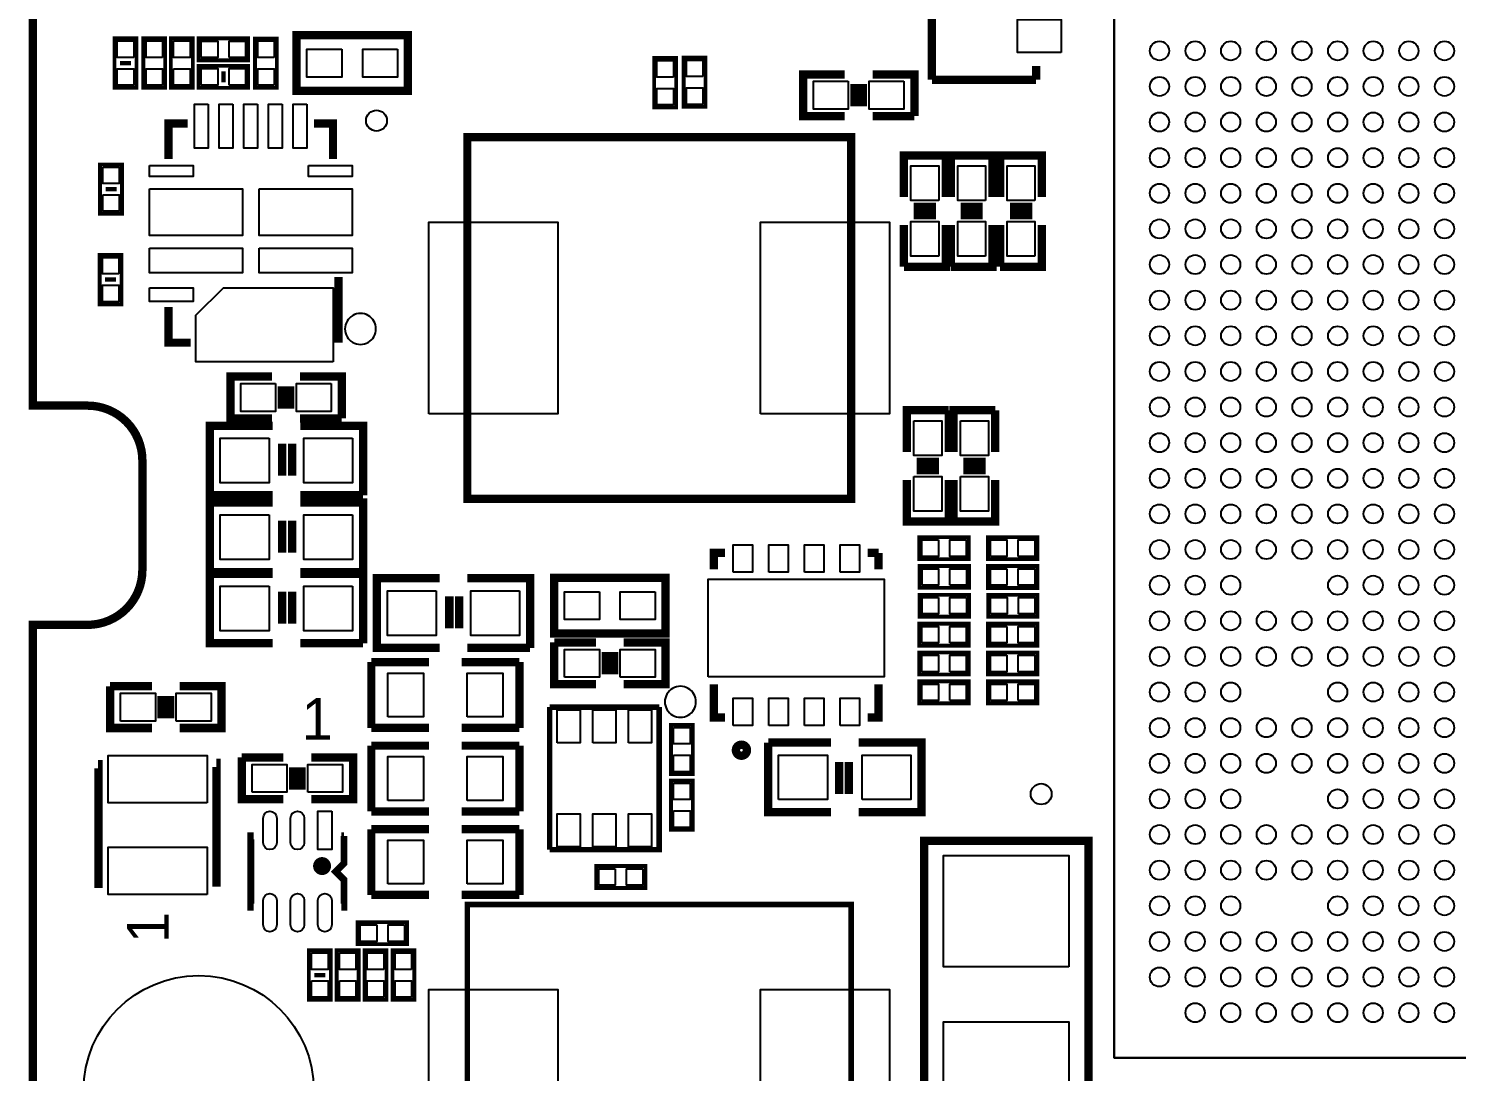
# Model space of a CAD drawing. Extents: x -61 to 349, y -42 to 245.
# Drawn here: x -0.08 to 25.97, y 9.85 to 28.88 of the extents above; entities that cross this region are included whole.
import ezdxf

# ---------------------------------------------------------------- set-up
doc = ezdxf.new("R2010")
doc.units = 0
for name, color, linetype in [('BOARD_GEOMETRY_OUTLINE', 3, 'CONTINUOUS'), ('PACKAGE_GEOMETRY_SILKSCREEN_TOP', 4, 'CONTINUOUS'), ('PIN_TOP', 5, 'CONTINUOUS')]:
    doc.layers.add(name, color=color, linetype=linetype)

msp = doc.modelspace()

# ---------------------------------------------------------------- linework, layer by layer
at = {"layer": 'BOARD_GEOMETRY_OUTLINE'}
msp.add_lwpolyline([(37.500052, 0), (0.635, 0, -0.414228), (0, 0.635), (0, 17.999964), (0.999998, 17.999964, 0.414225), (1.999996, 18.999962), (1.999996, 20.999958, 0.414215), (0.999998, 21.999956), (0, 21.999956), (0, 43.815), (0, 44.45, -0.414204), (0.635, 45.085), (68.961, 45.085, -0.41233)], format="xyb", dxfattribs=at)
at = {"layer": 'PACKAGE_GEOMETRY_SILKSCREEN_TOP'}
for points in [[(19.727926, 37.09924), (19.727926, 10.09904), (46.728126, 10.09904), (46.728126, 37.09924)], [(25.608026, 37.098478), (46.728634, 37.098478), (46.728634, 10.098278), (19.728434, 10.098278), (19.728434, 37.098478), (25.227026, 37.098478), (25.227026, 37.06114), (25.608026, 37.06114)]]:
    msp.add_lwpolyline(points, close=True, dxfattribs=at)
for points, const_width in [([(69.600064, 7.124954), (69.600064, 0.999998), (68.600066, 0), (38.800024, 0), (38.800024, 3.499866, 0.999844), (37.800026, 3.499866), (37.800026, 0), (0.999998, 0), (0, 0.999998), (0, 17.999964), (0.999998, 17.999964, 0.414195), (1.999996, 18.999962), (1.999996, 20.999958, 0.414206), (0.999998, 21.999956), (0, 21.999956), (0, 29.99994), (0.381, 29.99994)], 0.1524), ([(13.02893, 15.713202, 0.999386), (12.827, 15.713202, 1.000614), (13.02893, 15.713202)], 0.1524), ([(5.377942, 13.59916, 0.9998), (5.178044, 13.59916, 1.0002), (5.377942, 13.59916)], 0.127)]:
    msp.add_lwpolyline(points, format="xyb", dxfattribs=dict(at, const_width=const_width))
for points, const_width in [([(16.403066, 27.94508), (16.403066, 29.14523)], 0.1524), ([(1.8923, 27.8003), (1.49225, 27.8003), (1.49225, 28.700222), (1.8923, 28.700222), (1.8923, 27.8003)], 0.070104), ([(2.416302, 27.8003), (2.016252, 27.8003), (2.016252, 28.700222), (2.416302, 28.700222), (2.416302, 27.8003)], 0.070104), ([(2.519426, 28.700222), (2.919476, 28.700222), (2.919476, 27.8003), (2.519426, 27.8003), (2.519426, 28.700222)], 0.070104), ([(3.027934, 28.299918), (3.027934, 28.699968), (3.92811, 28.699968), (3.92811, 28.299918), (3.027934, 28.299918)], 0.070104), ([(4.453382, 27.79903), (4.053332, 27.79903), (4.053332, 28.699206), (4.453382, 28.699206), (4.453382, 27.79903)], 0.070104), ([(6.84403, 27.741118), (4.81203, 27.741118), (4.81203, 28.757118), (6.84403, 28.757118), (6.84403, 27.741118)], 0.1524), ([(1.592326, 28.250388), (1.792478, 28.250388)], 0.08001), ([(3.027934, 27.79903), (3.027934, 28.19908), (3.92811, 28.19908), (3.92811, 27.79903), (3.027934, 27.79903)], 0.070104), ([(3.478022, 28.099258), (3.478022, 27.899106)], 0.08001), ([(11.736324, 27.441652), (11.336528, 27.441652), (11.336528, 28.341828), (11.736324, 28.341828), (11.736324, 27.441652)], 0.070104), ([(12.272772, 27.450288), (11.872722, 27.450288), (11.872722, 28.35021), (12.272772, 28.35021), (12.272772, 27.450288)], 0.070104), ([(18.302986, 28.195016), (18.302986, 27.94508)], 0.1524), ([(14.813026, 27.28214), (14.051026, 27.28214), (14.051026, 28.04414), (14.813026, 28.04414)], 0.1524), ([(14.990826, 27.45994), (14.990826, 27.86634)], 0.1524), ([(15.143226, 27.45994), (15.143226, 27.86634)], 0.1524), ([(15.321026, 28.04414), (16.083026, 28.04414), (16.083026, 27.28214)], 0.1524), ([(18.302986, 27.94508), (16.403066, 27.94508)], 0.1524), ([(16.083026, 27.28214), (15.321026, 27.28214)], 0.1524), ([(2.828036, 27.149044), (2.478024, 27.149044), (2.478024, 26.499058)], 0.150114), ([(5.478018, 26.499058), (5.478018, 27.149044), (5.128006, 27.149044)], 0.150114), ([(7.928102, 26.899108), (14.928088, 26.899108), (14.928088, 20.299172), (7.928102, 20.299172), (7.928102, 26.899108)], 0.150114), ([(15.89278, 25.803606), (15.89278, 26.565606), (16.65478, 26.565606), (16.65478, 25.803606)], 0.1524), ([(16.746982, 25.803606), (16.746982, 26.565606), (17.508982, 26.565606), (17.508982, 25.803606)], 0.1524), ([(17.647158, 25.803606), (17.647158, 26.565606), (18.409158, 26.565606), (18.409158, 25.803606)], 0.1524), ([(1.22809, 26.399236), (1.62814, 26.399236), (1.62814, 25.49906), (1.22809, 25.49906), (1.22809, 26.399236)], 0.070104), ([(1.528064, 25.949148), (1.327912, 25.949148)], 0.08001), ([(16.07058, 25.625806), (16.47698, 25.625806)], 0.1524), ([(16.07058, 25.473406), (16.47698, 25.473406)], 0.1524), ([(16.924782, 25.625806), (17.331182, 25.625806)], 0.1524), ([(16.924782, 25.473406), (17.331182, 25.473406)], 0.1524), ([(17.824958, 25.625806), (18.231358, 25.625806)], 0.1524), ([(17.824958, 25.473406), (18.231358, 25.473406)], 0.1524), ([(15.89278, 24.533606), (15.89278, 25.295606)], 0.1524), ([(16.65478, 25.295606), (16.65478, 24.533606), (15.89278, 24.533606)], 0.1524), ([(16.746982, 24.533606), (16.746982, 25.295606)], 0.1524), ([(17.508982, 25.295606), (17.508982, 24.533606), (16.746982, 24.533606)], 0.1524), ([(17.647158, 24.533606), (17.647158, 25.295606)], 0.1524), ([(18.409158, 25.295606), (18.409158, 24.533606), (17.647158, 24.533606)], 0.1524), ([(1.620012, 23.84933), (1.219962, 23.84933), (1.219962, 24.749252), (1.620012, 24.749252), (1.620012, 23.84933)], 0.070104), ([(1.320038, 24.299418), (1.52019, 24.299418)], 0.08001), ([(5.578094, 24.349202), (5.578094, 23.149052)], 0.150114), ([(2.478024, 23.799038), (2.478024, 23.149052), (2.878074, 23.149052)], 0.150114), ([(4.366768, 21.7678), (3.604768, 21.7678), (3.604768, 22.5298), (4.366768, 22.5298)], 0.1524), ([(4.544568, 21.9456), (4.544568, 22.352)], 0.1524), ([(4.696968, 21.9456), (4.696968, 22.352)], 0.1524), ([(4.874768, 22.5298), (5.636768, 22.5298), (5.636768, 21.7678)], 0.1524), ([(15.947136, 21.15312), (15.947136, 21.91512), (16.709136, 21.91512)], 0.1524), ([(16.709136, 21.91512), (16.709136, 21.15312)], 0.1524), ([(16.79702, 21.15312), (16.79702, 21.91512), (17.55902, 21.91512)], 0.1524), ([(17.55902, 21.91512), (17.55902, 21.15312)], 0.1524), ([(4.374134, 20.363942), (3.231134, 20.363942), (3.231134, 21.633942), (4.374134, 21.633942)], 0.1524), ([(5.636768, 21.7678), (4.874768, 21.7678)], 0.1524), ([(4.882134, 21.633942), (6.025134, 21.633942), (6.025134, 20.363942)], 0.1524), ([(4.551934, 20.719542), (4.551934, 21.303742)], 0.1524), ([(4.729734, 20.719542), (4.729734, 21.303742)], 0.1524), ([(16.531336, 20.97532), (16.124936, 20.97532)], 0.1524), ([(16.531336, 20.82292), (16.124936, 20.82292)], 0.1524), ([(17.38122, 20.97532), (16.97482, 20.97532)], 0.1524), ([(17.38122, 20.82292), (16.97482, 20.82292)], 0.1524), ([(16.709136, 20.64512), (16.709136, 19.88312), (15.947136, 19.88312), (15.947136, 20.64512)], 0.1524), ([(17.55902, 20.64512), (17.55902, 19.88312), (16.79702, 19.88312), (16.79702, 20.64512)], 0.1524), ([(6.025134, 20.363942), (4.882134, 20.363942)], 0.1524), ([(4.374134, 18.963894), (3.231134, 18.963894), (3.231134, 20.233894), (4.374134, 20.233894)], 0.1524), ([(4.882134, 20.233894), (6.025134, 20.233894), (6.025134, 18.963894)], 0.1524), ([(4.551934, 19.319494), (4.551934, 19.903694)], 0.1524), ([(4.729734, 19.319494), (4.729734, 19.903694)], 0.1524), ([(17.07388, 19.599656), (17.07388, 19.199606), (16.173958, 19.199606), (16.173958, 19.599656), (17.07388, 19.599656)], 0.070104), ([(17.424146, 19.199606), (17.424146, 19.599656), (18.324068, 19.599656), (18.324068, 19.199606), (17.424146, 19.199606)], 0.070104), ([(12.62761, 19.31416), (12.42695, 19.31416), (12.42695, 19.012154)], 0.1524), ([(15.42923, 19.31416), (15.22857, 19.31416)], 0.1524), ([(15.42923, 19.012154), (15.42923, 19.31416)], 0.1524), ([(6.025134, 18.963894), (4.882134, 18.963894)], 0.1524), ([(16.178022, 18.674588), (16.178022, 19.074638), (17.077944, 19.074638), (17.077944, 18.674588), (16.178022, 18.674588)], 0.070104), ([(18.324068, 19.073368), (18.324068, 18.673318), (17.424146, 18.673318), (17.424146, 19.073368), (18.324068, 19.073368)], 0.070104), ([(4.374134, 17.663922), (3.231134, 17.663922), (3.231134, 18.933922), (4.374134, 18.933922)], 0.1524), ([(4.882134, 18.933922), (6.025134, 18.933922), (6.025134, 17.663922)], 0.1524), ([(7.421626, 17.57934), (6.278626, 17.57934), (6.278626, 18.84934), (7.421626, 18.84934)], 0.1524), ([(7.929626, 18.84934), (9.072626, 18.84934), (9.072626, 17.57934)], 0.1524), ([(11.544046, 17.841214), (9.512046, 17.841214), (9.512046, 18.857214), (11.544046, 18.857214), (11.544046, 17.841214)], 0.1524), ([(4.551934, 18.019522), (4.551934, 18.603722)], 0.1524), ([(4.729734, 18.019522), (4.729734, 18.603722)], 0.1524), ([(7.599426, 17.93494), (7.599426, 18.51914)], 0.1524), ([(7.777226, 17.93494), (7.777226, 18.51914)], 0.1524), ([(17.077944, 18.54835), (17.077944, 18.1483), (16.178022, 18.1483), (16.178022, 18.54835), (17.077944, 18.54835)], 0.070104), ([(17.427956, 18.1483), (17.427956, 18.54835), (18.328132, 18.54835), (18.328132, 18.1483), (17.427956, 18.1483)], 0.070104), ([(16.173958, 17.620742), (16.173958, 18.020792), (17.07388, 18.020792), (17.07388, 17.620742), (16.173958, 17.620742)], 0.070104), ([(18.324068, 18.020792), (18.324068, 17.620742), (17.424146, 17.620742), (17.424146, 18.020792), (18.324068, 18.020792)], 0.070104), ([(6.025134, 17.663922), (4.882134, 17.663922)], 0.1524), ([(9.512046, 17.680178), (10.274046, 17.680178)], 0.1524), ([(10.274046, 16.918178), (9.512046, 16.918178), (9.512046, 17.680178)], 0.1524), ([(10.782046, 17.680178), (11.544046, 17.680178), (11.544046, 16.918178), (10.782046, 16.918178)], 0.1524), ([(9.072626, 17.57934), (7.929626, 17.57934)], 0.1524), ([(10.451846, 17.502378), (10.451846, 17.095978)], 0.1524), ([(10.604246, 17.502378), (10.604246, 17.095978)], 0.1524), ([(16.173958, 17.094454), (16.173958, 17.494504), (17.07388, 17.494504), (17.07388, 17.094454), (16.173958, 17.094454)], 0.070104), ([(18.324068, 17.494504), (18.324068, 17.094454), (17.424146, 17.094454), (17.424146, 17.494504), (18.324068, 17.494504)], 0.070104), ([(7.227316, 17.320006), (6.17728, 17.320006)], 0.150114), ([(6.17728, 17.320006), (6.17728, 16.120364)], 0.150114), ([(7.827264, 17.320006), (8.8773, 17.320006)], 0.150114), ([(8.8773, 17.320006), (8.8773, 16.120364)], 0.150114), ([(1.411986, 16.880078), (2.173986, 16.880078)], 0.1524), ([(2.173986, 16.118078), (1.411986, 16.118078), (1.411986, 16.880078)], 0.1524), ([(2.681986, 16.880078), (3.443986, 16.880078), (3.443986, 16.118078), (2.681986, 16.118078)], 0.1524), ([(12.42695, 16.91386), (12.42695, 16.312134), (12.62761, 16.312134)], 0.1524), ([(15.22857, 16.312134), (15.42923, 16.312134), (15.42923, 16.91386)], 0.1524), ([(16.173958, 16.568166), (16.173958, 16.968216), (17.07388, 16.968216), (17.07388, 16.568166), (16.173958, 16.568166)], 0.070104), ([(17.424146, 16.568166), (17.424146, 16.968216), (18.324068, 16.968216), (18.324068, 16.568166), (17.424146, 16.568166)], 0.070104), ([(2.351786, 16.702278), (2.351786, 16.295878)], 0.1524), ([(2.504186, 16.702278), (2.504186, 16.295878)], 0.1524), ([(9.427972, 13.899134), (9.427972, 16.499078)], 0.100076), ([(11.328146, 16.499078), (9.427972, 16.499078)], 0.100076), ([(11.427968, 16.499078), (11.427968, 13.899134), (9.528048, 13.899134)], 0.100076), ([(9.528048, 16.499078), (11.427968, 16.499078)], 0.100076), ([(6.17728, 16.120364), (7.227316, 16.120364)], 0.150114), ([(8.8773, 16.120364), (7.827264, 16.120364)], 0.150114), ([(11.641328, 16.175228), (12.041124, 16.175228), (12.041124, 15.275052), (11.641328, 15.275052), (11.641328, 16.175228)], 0.070104), ([(13.416026, 15.85214), (14.559026, 15.85214)], 0.1524), ([(14.559026, 14.58214), (13.416026, 14.58214), (13.416026, 15.85214)], 0.1524), ([(15.067026, 15.85214), (16.210026, 15.85214), (16.210026, 14.58214), (15.067026, 14.58214)], 0.1524), ([(3.812032, 15.580106), (4.574032, 15.580106)], 0.1524), ([(4.574032, 14.818106), (3.812032, 14.818106), (3.812032, 15.580106)], 0.1524), ([(5.082032, 15.580106), (5.844032, 15.580106), (5.844032, 14.818106), (5.082032, 14.818106)], 0.1524), ([(7.227316, 15.796006), (6.17728, 15.796006)], 0.150114), ([(6.17728, 15.796006), (6.17728, 14.596364)], 0.150114), ([(7.827264, 15.796006), (8.8773, 15.796006)], 0.150114), ([(8.8773, 15.796006), (8.8773, 14.596364)], 0.150114), ([(1.197102, 13.200126), (1.197102, 15.458186), (1.193038, 15.458186)], 0.151892), ([(3.355086, 13.224256), (3.355086, 15.482316), (3.351022, 15.482316)], 0.151892), ([(4.751832, 15.402306), (4.751832, 14.995906)], 0.1524), ([(4.904232, 15.402306), (4.904232, 14.995906)], 0.1524), ([(14.711426, 15.49654), (14.711426, 14.91234)], 0.1524), ([(14.889226, 15.49654), (14.889226, 14.91234)], 0.1524), ([(11.641328, 15.159228), (12.041124, 15.159228), (12.041124, 14.259052), (11.641328, 14.259052), (11.641328, 15.159228)], 0.070104), ([(6.17728, 14.596364), (7.227316, 14.596364)], 0.150114), ([(8.8773, 14.596364), (7.827264, 14.596364)], 0.150114), ([(7.227316, 14.272006), (6.17728, 14.272006)], 0.150114), ([(6.17728, 14.272006), (6.17728, 13.072364)], 0.150114), ([(7.827264, 14.272006), (8.8773, 14.272006)], 0.150114), ([(8.8773, 14.272006), (8.8773, 13.072364)], 0.150114), ([(4.027932, 14.14907), (3.978148, 14.14907), (3.978148, 12.849098), (4.027932, 12.849098)], 0.127), ([(5.628132, 12.849098), (5.677916, 12.849098), (5.677916, 13.34897), (5.528056, 13.499084), (5.677916, 13.649198), (5.677916, 14.14907)], 0.127), ([(5.677916, 14.14907), (5.628132, 14.14907)], 0.127), ([(16.259048, 9.459214), (16.259048, 14.059154), (19.259042, 14.059154), (19.259042, 8.659114), (18.758916, 8.159242), (16.75892, 8.159242), (16.259048, 8.659114), (16.259048, 9.459214)], 0.1524), ([(11.328146, 13.899134), (9.427972, 13.899134)], 0.100076), ([(5.328158, 13.59916), (5.228082, 13.59916)], 0.127), ([(11.178032, 13.59916), (11.178032, 13.19911), (10.27811, 13.19911), (10.27811, 13.59916), (11.178032, 13.59916)], 0.070104), ([(6.17728, 13.072364), (7.227316, 13.072364)], 0.150114), ([(8.8773, 13.072364), (7.827264, 13.072364)], 0.150114), ([(7.928102, 12.899136), (14.928088, 12.899136), (14.928088, 6.2992), (7.928102, 6.2992), (7.928102, 12.899136)], 0.100076), ([(6.828028, 12.574524), (6.828028, 12.174474), (5.928106, 12.174474), (5.928106, 12.574524), (6.828028, 12.574524)], 0.070104), ([(5.037328, 12.060428), (5.437124, 12.060428), (5.437124, 11.160252), (5.037328, 11.160252), (5.037328, 12.060428)], 0.070104), ([(5.545328, 12.060428), (5.945124, 12.060428), (5.945124, 11.160252), (5.545328, 11.160252), (5.545328, 12.060428)], 0.070104), ([(6.453124, 11.160252), (6.053328, 11.160252), (6.053328, 12.060428), (6.453124, 12.060428), (6.453124, 11.160252)], 0.070104), ([(6.961124, 11.160252), (6.561328, 11.160252), (6.561328, 12.060428), (6.961124, 12.060428), (6.961124, 11.160252)], 0.070104), ([(5.337302, 11.61034), (5.13715, 11.61034)], 0.08001)]:
    msp.add_lwpolyline(points, dxfattribs=dict(at, const_width=const_width))
for points in [[(6.260846, 23.399242, 1), (5.695206, 23.399038, 1)], [(12.09675, 16.595852, 1), (11.530902, 16.596028, 1)]]:
    msp.add_lwpolyline(points, format="xyb", close=True, dxfattribs=at)
at = {"layer": 'PIN_TOP'}
for points in [[(18.76298, 28.445206), (17.96288, 28.445206), (17.96288, 29.045154), (18.76298, 29.045154)], [(1.842389, 28.354401), (1.542415, 28.354401), (1.542415, 28.654375), (1.842389, 28.654375)], [(2.366391, 28.354401), (2.066417, 28.354401), (2.066417, 28.654375), (2.366391, 28.654375)], [(2.569591, 28.654375), (2.869565, 28.654375), (2.869565, 28.354401), (2.569591, 28.354401)], [(4.403471, 28.353131), (4.103497, 28.353131), (4.103497, 28.653105), (4.403471, 28.653105)], [(3.073908, 28.349702), (3.073908, 28.649676), (3.373882, 28.649676), (3.373882, 28.349702)], [(3.581908, 28.349702), (3.581908, 28.649676), (3.881882, 28.649676), (3.881882, 28.349702)], [(5.63753, 28.503118), (5.63753, 27.995118), (5.00253, 27.995118), (5.00253, 28.503118)], [(6.65353, 28.503118), (6.65353, 27.995118), (6.01853, 27.995118), (6.01853, 28.503118)], [(1.842389, 27.846401), (1.542415, 27.846401), (1.542415, 28.146375), (1.842389, 28.146375)], [(2.366391, 27.846401), (2.066417, 27.846401), (2.066417, 28.146375), (2.366391, 28.146375)], [(2.569591, 28.146375), (2.869565, 28.146375), (2.869565, 27.846401), (2.569591, 27.846401)], [(3.073908, 27.849068), (3.073908, 28.149042), (3.373882, 28.149042), (3.373882, 27.849068)], [(3.581908, 27.849068), (3.581908, 28.149042), (3.881882, 28.149042), (3.881882, 27.849068)], [(4.403471, 27.845131), (4.103497, 27.845131), (4.103497, 28.145105), (4.403471, 28.145105)], [(11.686413, 27.995753), (11.386439, 27.995753), (11.386439, 28.295727), (11.686413, 28.295727)], [(12.222607, 28.004135), (11.922633, 28.004135), (11.922633, 28.304109), (12.222607, 28.304109)], [(14.876526, 27.91714), (14.876526, 27.40914), (14.241526, 27.40914), (14.241526, 27.91714)], [(15.892526, 27.91714), (15.892526, 27.40914), (15.257526, 27.40914), (15.257526, 27.91714)], [(11.686413, 27.487753), (11.386439, 27.487753), (11.386439, 27.787727), (11.686413, 27.787727)], [(12.222607, 27.496135), (11.922633, 27.496135), (11.922633, 27.796109), (12.222607, 27.796109)], [(3.20294, 27.499056), (3.20294, 26.698956), (2.953004, 26.698956), (2.953004, 27.499056)], [(3.652774, 27.499056), (3.652774, 26.698956), (3.402838, 26.698956), (3.402838, 27.499056)], [(4.102862, 27.499056), (4.102862, 26.698956), (3.852926, 26.698956), (3.852926, 27.499056)], [(4.55295, 27.499056), (4.55295, 26.698956), (4.303014, 26.698956), (4.303014, 27.499056)], [(5.002784, 27.499056), (5.002784, 26.698956), (4.752848, 26.698956), (4.752848, 27.499056)], [(1.278001, 26.353135), (1.577975, 26.353135), (1.577975, 26.053161), (1.278001, 26.053161)], [(2.127758, 26.379043), (2.927858, 26.379043), (2.927858, 26.179145), (2.127758, 26.179145)], [(5.02793, 26.379043), (5.82803, 26.379043), (5.82803, 26.179145), (5.02793, 26.179145)], [(16.52778, 25.740106), (16.01978, 25.740106), (16.01978, 26.375106), (16.52778, 26.375106)], [(17.381982, 25.740106), (16.873982, 25.740106), (16.873982, 26.375106), (17.381982, 26.375106)], [(18.282158, 25.740106), (17.774158, 25.740106), (17.774158, 26.375106), (18.282158, 26.375106)], [(1.278001, 25.845135), (1.577975, 25.845135), (1.577975, 25.545161), (1.278001, 25.545161)], [(2.127885, 25.953974), (3.827907, 25.953974), (3.827907, 25.10409), (2.127885, 25.10409)], [(4.127881, 25.953974), (5.827903, 25.953974), (5.827903, 25.10409), (4.127881, 25.10409)], [(7.228078, 21.84908), (7.228078, 25.3492), (9.578086, 25.3492), (9.578086, 21.84908)], [(13.27785, 21.84908), (13.27785, 25.3492), (15.627858, 25.3492), (15.627858, 21.84908)], [(16.52778, 24.724106), (16.01978, 24.724106), (16.01978, 25.359106), (16.52778, 25.359106)], [(17.381982, 24.724106), (16.873982, 24.724106), (16.873982, 25.359106), (17.381982, 25.359106)], [(18.282158, 24.724106), (17.774158, 24.724106), (17.774158, 25.359106), (18.282158, 25.359106)], [(2.127885, 24.87422), (3.827907, 24.87422), (3.827907, 24.424132), (2.127885, 24.424132)], [(4.127881, 24.87422), (5.827903, 24.87422), (5.827903, 24.424132), (4.127881, 24.424132)], [(1.570101, 24.403431), (1.270127, 24.403431), (1.270127, 24.703405), (1.570101, 24.703405)], [(1.570101, 23.895431), (1.270127, 23.895431), (1.270127, 24.195405), (1.570101, 24.195405)], [(2.127758, 24.14905), (2.927858, 24.14905), (2.927858, 23.899114), (2.127758, 23.899114)], [(5.477764, 22.79904), (2.977896, 22.79904), (2.977896, 23.649178), (3.477768, 24.149304), (5.477764, 24.149304)], [(4.430268, 22.4028), (4.430268, 21.8948), (3.795268, 21.8948), (3.795268, 22.4028)], [(5.446268, 22.4028), (5.446268, 21.8948), (4.811268, 21.8948), (4.811268, 22.4028)], [(16.074136, 21.72462), (16.582136, 21.72462), (16.582136, 21.08962), (16.074136, 21.08962)], [(16.92402, 21.72462), (17.43202, 21.72462), (17.43202, 21.08962), (16.92402, 21.08962)], [(4.310634, 21.405342), (4.310634, 20.592542), (3.421634, 20.592542), (3.421634, 21.405342)], [(5.834634, 21.405342), (5.834634, 20.592542), (4.945634, 20.592542), (4.945634, 21.405342)], [(16.074136, 20.70862), (16.582136, 20.70862), (16.582136, 20.07362), (16.074136, 20.07362)], [(16.92402, 20.70862), (17.43202, 20.70862), (17.43202, 20.07362), (16.92402, 20.07362)], [(4.310634, 20.005294), (4.310634, 19.192494), (3.421634, 19.192494), (3.421634, 20.005294)], [(5.834634, 20.005294), (5.834634, 19.192494), (4.945634, 19.192494), (4.945634, 20.005294)], [(16.519779, 19.549745), (16.519779, 19.249771), (16.219805, 19.249771), (16.219805, 19.549745)], [(17.027779, 19.549745), (17.027779, 19.249771), (16.727805, 19.249771), (16.727805, 19.549745)], [(17.47012, 19.249644), (17.47012, 19.549618), (17.770094, 19.549618), (17.770094, 19.249644)], [(17.97812, 19.249644), (17.97812, 19.549618), (18.278094, 19.549618), (18.278094, 19.249644)], [(12.777724, 18.96237), (12.777724, 19.462496), (13.127736, 19.462496), (13.127736, 18.96237)], [(13.427964, 18.96237), (13.427964, 19.462496), (13.777976, 19.462496), (13.777976, 18.96237)], [(14.078204, 18.96237), (14.078204, 19.462496), (14.428216, 19.462496), (14.428216, 18.96237)], [(14.728444, 18.96237), (14.728444, 19.462496), (15.078456, 19.462496), (15.078456, 18.96237)], [(16.223996, 18.724372), (16.223996, 19.024346), (16.52397, 19.024346), (16.52397, 18.724372)], [(16.731996, 18.724372), (16.731996, 19.024346), (17.03197, 19.024346), (17.03197, 18.724372)], [(17.770221, 19.023203), (17.770221, 18.723229), (17.470247, 18.723229), (17.470247, 19.023203)], [(18.278221, 19.023203), (18.278221, 18.723229), (17.978247, 18.723229), (17.978247, 19.023203)], [(12.323064, 17.052544), (12.323064, 18.832576), (15.533116, 18.832576), (15.533116, 17.052544)], [(4.310634, 18.705322), (4.310634, 17.892522), (3.421634, 17.892522), (3.421634, 18.705322)], [(5.834634, 18.705322), (5.834634, 17.892522), (4.945634, 17.892522), (4.945634, 18.705322)], [(7.358126, 18.62074), (7.358126, 17.80794), (6.469126, 17.80794), (6.469126, 18.62074)], [(8.882126, 18.62074), (8.882126, 17.80794), (7.993126, 17.80794), (7.993126, 18.62074)], [(10.337546, 18.603214), (10.337546, 18.095214), (9.702546, 18.095214), (9.702546, 18.603214)], [(11.353546, 18.603214), (11.353546, 18.095214), (10.718546, 18.095214), (10.718546, 18.603214)], [(16.524097, 18.498439), (16.524097, 18.198465), (16.224123, 18.198465), (16.224123, 18.498439)], [(17.032097, 18.498439), (17.032097, 18.198465), (16.732123, 18.198465), (16.732123, 18.498439)], [(17.47393, 18.198338), (17.47393, 18.498312), (17.773904, 18.498312), (17.773904, 18.198338)], [(17.98193, 18.198338), (17.98193, 18.498312), (18.281904, 18.498312), (18.281904, 18.198338)], [(16.219678, 17.670526), (16.219678, 17.9705), (16.519652, 17.9705), (16.519652, 17.670526)], [(16.727678, 17.670526), (16.727678, 17.9705), (17.027652, 17.9705), (17.027652, 17.670526)], [(17.770221, 17.970627), (17.770221, 17.670653), (17.470247, 17.670653), (17.470247, 17.970627)], [(18.278221, 17.970627), (18.278221, 17.670653), (17.978247, 17.670653), (17.978247, 17.970627)], [(9.702546, 17.045178), (9.702546, 17.553178), (10.337546, 17.553178), (10.337546, 17.045178)], [(10.718546, 17.045178), (10.718546, 17.553178), (11.353546, 17.553178), (11.353546, 17.045178)], [(16.219678, 17.144238), (16.219678, 17.444212), (16.519652, 17.444212), (16.519652, 17.144238)], [(16.727678, 17.144238), (16.727678, 17.444212), (17.027652, 17.444212), (17.027652, 17.144238)], [(17.770221, 17.444339), (17.770221, 17.144365), (17.470247, 17.144365), (17.470247, 17.444339)], [(18.278221, 17.444339), (18.278221, 17.144365), (17.978247, 17.144365), (17.978247, 17.444339)], [(6.477254, 16.320008), (6.477254, 17.120108), (7.12724, 17.120108), (7.12724, 16.320008)], [(7.927086, 16.320008), (7.927086, 17.120108), (8.577072, 17.120108), (8.577072, 16.320008)], [(1.602486, 16.245078), (1.602486, 16.753078), (2.237486, 16.753078), (2.237486, 16.245078)], [(2.618486, 16.245078), (2.618486, 16.753078), (3.253486, 16.753078), (3.253486, 16.245078)], [(16.219678, 16.61795), (16.219678, 16.917924), (16.519652, 16.917924), (16.519652, 16.61795)], [(16.727678, 16.61795), (16.727678, 16.917924), (17.027652, 16.917924), (17.027652, 16.61795)], [(17.47012, 16.61795), (17.47012, 16.917924), (17.770094, 16.917924), (17.770094, 16.61795)], [(17.97812, 16.61795), (17.97812, 16.917924), (18.278094, 16.917924), (18.278094, 16.61795)], [(9.567926, 15.849092), (9.567926, 16.44904), (9.988042, 16.44904), (9.988042, 15.849092)], [(10.217912, 15.849092), (10.217912, 16.44904), (10.638028, 16.44904), (10.638028, 15.849092)], [(10.867898, 15.849092), (10.867898, 16.44904), (11.288014, 16.44904), (11.288014, 15.849092)], [(12.777724, 16.16329), (12.777724, 16.663416), (13.127736, 16.663416), (13.127736, 16.16329)], [(13.427964, 16.16329), (13.427964, 16.663416), (13.777976, 16.663416), (13.777976, 16.16329)], [(14.078204, 16.16329), (14.078204, 16.663416), (14.428216, 16.663416), (14.428216, 16.16329)], [(14.728444, 16.16329), (14.728444, 16.663416), (15.078456, 16.663416), (15.078456, 16.16329)], [(11.691239, 16.129127), (11.991213, 16.129127), (11.991213, 15.829153), (11.691239, 15.829153)], [(3.179826, 14.75232), (1.376426, 14.75232), (1.376426, 15.61592), (3.179826, 15.61592)], [(4.002532, 14.945106), (4.002532, 15.453106), (4.637532, 15.453106), (4.637532, 14.945106)], [(5.018532, 14.945106), (5.018532, 15.453106), (5.653532, 15.453106), (5.653532, 14.945106)], [(6.477254, 14.796008), (6.477254, 15.596108), (7.12724, 15.596108), (7.12724, 14.796008)], [(7.927086, 14.796008), (7.927086, 15.596108), (8.577072, 15.596108), (8.577072, 14.796008)], [(11.691239, 15.621127), (11.991213, 15.621127), (11.991213, 15.321153), (11.691239, 15.321153)], [(13.606526, 14.81074), (13.606526, 15.62354), (14.495526, 15.62354), (14.495526, 14.81074)], [(15.130526, 14.81074), (15.130526, 15.62354), (16.019526, 15.62354), (16.019526, 14.81074)], [(11.691239, 15.113127), (11.991213, 15.113127), (11.991213, 14.813153), (11.691239, 14.813153)], [(5.453126, 14.599158), (5.453126, 13.899134), (5.20319, 13.899134), (5.20319, 14.599158)], [(11.691239, 14.605127), (11.991213, 14.605127), (11.991213, 14.305153), (11.691239, 14.305153)], [(9.567926, 13.949172), (9.567926, 14.54912), (9.988042, 14.54912), (9.988042, 13.949172)], [(10.217912, 13.949172), (10.217912, 14.54912), (10.638028, 14.54912), (10.638028, 13.949172)], [(10.867898, 13.949172), (10.867898, 14.54912), (11.288014, 14.54912), (11.288014, 13.949172)], [(6.477254, 13.272008), (6.477254, 14.072108), (7.12724, 14.072108), (7.12724, 13.272008)], [(7.927086, 13.272008), (7.927086, 14.072108), (8.577072, 14.072108), (8.577072, 13.272008)], [(3.179826, 13.082524), (1.376426, 13.082524), (1.376426, 13.946124), (3.179826, 13.946124)], [(10.623931, 13.548995), (10.623931, 13.249021), (10.323957, 13.249021), (10.323957, 13.548995)], [(11.131931, 13.548995), (11.131931, 13.249021), (10.831957, 13.249021), (10.831957, 13.548995)], [(18.901918, 11.75893), (16.615918, 11.75893), (16.615918, 13.79093), (18.901918, 13.79093)], [(6.273927, 12.524613), (6.273927, 12.224639), (5.973953, 12.224639), (5.973953, 12.524613)], [(6.781927, 12.524613), (6.781927, 12.224639), (6.481953, 12.224639), (6.481953, 12.524613)], [(5.087239, 12.014327), (5.387213, 12.014327), (5.387213, 11.714353), (5.087239, 11.714353)], [(5.595239, 12.014327), (5.895213, 12.014327), (5.895213, 11.714353), (5.595239, 11.714353)], [(6.403213, 11.714353), (6.103239, 11.714353), (6.103239, 12.014327), (6.403213, 12.014327)], [(6.911213, 11.714353), (6.611239, 11.714353), (6.611239, 12.014327), (6.911213, 12.014327)], [(5.087239, 11.506327), (5.387213, 11.506327), (5.387213, 11.206353), (5.087239, 11.206353)], [(5.595239, 11.506327), (5.895213, 11.506327), (5.895213, 11.206353), (5.595239, 11.206353)], [(6.403213, 11.206353), (6.103239, 11.206353), (6.103239, 11.506327), (6.403213, 11.506327)], [(6.911213, 11.206353), (6.611239, 11.206353), (6.611239, 11.506327), (6.911213, 11.506327)], [(9.578086, 7.849108), (7.228078, 7.849108), (7.228078, 11.349228), (9.578086, 11.349228)], [(15.627858, 7.849108), (13.27785, 7.849108), (13.27785, 11.349228), (15.627858, 11.349228)], [(18.901918, 8.727186), (16.615918, 8.727186), (16.615918, 10.759186), (18.901918, 10.759186)]]:
    msp.add_lwpolyline(points, close=True, dxfattribs=at)
for points in [[(4.202938, 14.024102), (4.202938, 14.47419, -1), (4.452874, 14.47419), (4.452874, 14.024102, -1)], [(4.703064, 14.024102), (4.703064, 14.47419, -1), (4.953, 14.47419), (4.953, 14.024102, -1)], [(4.202938, 12.523978), (4.202938, 12.974066, -1), (4.452874, 12.974066), (4.452874, 12.523978, -1)], [(4.703064, 12.523978), (4.703064, 12.974066, -1), (4.953, 12.974066), (4.953, 12.523978, -1)], [(5.20319, 12.523978), (5.20319, 12.974066, -1), (5.453126, 12.974066), (5.453126, 12.523978, -1)]]:
    msp.add_lwpolyline(points, format="xyb", close=True, dxfattribs=at)
for centre, radius in [((20.552918, 28.474162), 0.175006), ((21.202904, 28.474162), 0.175006), ((21.853144, 28.474162), 0.175006), ((22.50313, 28.474162), 0.175006), ((23.153116, 28.474162), 0.175006), ((23.803102, 28.474162), 0.175006), ((24.453088, 28.474162), 0.175006), ((25.103074, 28.474162), 0.175006), ((25.75306, 28.474162), 0.175006), ((20.552918, 27.824176), 0.175006), ((21.202904, 27.824176), 0.175006), ((21.853144, 27.824176), 0.175006), ((22.50313, 27.824176), 0.175006), ((23.153116, 27.824176), 0.175006), ((23.803102, 27.824176), 0.175006), ((24.453088, 27.824176), 0.175006), ((25.103074, 27.824176), 0.175006), ((25.75306, 27.824176), 0.175006), ((6.27126, 27.200098), 0.1905), ((20.552918, 27.17419), 0.175006), ((21.202904, 27.17419), 0.175006), ((21.853144, 27.17419), 0.175006), ((22.50313, 27.17419), 0.175006), ((23.153116, 27.17419), 0.175006), ((23.803102, 27.17419), 0.175006), ((24.453088, 27.17419), 0.175006), ((25.103074, 27.17419), 0.175006), ((25.75306, 27.17419), 0.175006), ((20.552918, 26.524204), 0.175006), ((21.202904, 26.524204), 0.175006), ((21.853144, 26.524204), 0.175006), ((22.50313, 26.524204), 0.175006), ((23.153116, 26.524204), 0.175006), ((23.803102, 26.524204), 0.175006), ((24.453088, 26.524204), 0.175006), ((25.103074, 26.524204), 0.175006), ((25.75306, 26.524204), 0.175006), ((20.552918, 25.874218), 0.175006), ((21.202904, 25.874218), 0.175006), ((21.853144, 25.874218), 0.175006), ((22.50313, 25.874218), 0.175006), ((23.153116, 25.874218), 0.175006), ((23.803102, 25.874218), 0.175006), ((24.453088, 25.874218), 0.175006), ((25.103074, 25.874218), 0.175006), ((25.75306, 25.874218), 0.175006), ((20.552918, 25.224232), 0.175006), ((21.202904, 25.224232), 0.175006), ((21.853144, 25.224232), 0.175006), ((22.50313, 25.224232), 0.175006), ((23.153116, 25.224232), 0.175006), ((23.803102, 25.224232), 0.175006), ((24.453088, 25.224232), 0.175006), ((25.103074, 25.224232), 0.175006), ((25.75306, 25.224232), 0.175006), ((20.552918, 24.574246), 0.175006), ((21.202904, 24.574246), 0.175006), ((21.853144, 24.574246), 0.175006), ((22.50313, 24.574246), 0.175006), ((23.153116, 24.574246), 0.175006), ((23.803102, 24.574246), 0.175006), ((24.453088, 24.574246), 0.175006), ((25.103074, 24.574246), 0.175006), ((25.75306, 24.574246), 0.175006), ((20.552918, 23.92426), 0.175006), ((21.202904, 23.92426), 0.175006), ((21.853144, 23.92426), 0.175006), ((22.50313, 23.92426), 0.175006), ((23.153116, 23.92426), 0.175006), ((23.803102, 23.92426), 0.175006), ((24.453088, 23.92426), 0.175006), ((25.103074, 23.92426), 0.175006), ((25.75306, 23.92426), 0.175006), ((20.552918, 23.27402), 0.175006), ((21.202904, 23.27402), 0.175006), ((21.853144, 23.27402), 0.175006), ((22.50313, 23.27402), 0.175006), ((23.153116, 23.27402), 0.175006), ((23.803102, 23.27402), 0.175006), ((24.453088, 23.27402), 0.175006), ((25.103074, 23.27402), 0.175006), ((25.75306, 23.27402), 0.175006), ((20.552918, 22.624034), 0.175006), ((21.202904, 22.624034), 0.175006), ((21.853144, 22.624034), 0.175006), ((22.50313, 22.624034), 0.175006), ((23.153116, 22.624034), 0.175006), ((23.803102, 22.624034), 0.175006), ((24.453088, 22.624034), 0.175006), ((25.103074, 22.624034), 0.175006), ((25.75306, 22.624034), 0.175006), ((20.552918, 21.974048), 0.175006), ((21.202904, 21.974048), 0.175006), ((21.853144, 21.974048), 0.175006), ((22.50313, 21.974048), 0.175006), ((23.153116, 21.974048), 0.175006), ((23.803102, 21.974048), 0.175006), ((24.453088, 21.974048), 0.175006), ((25.103074, 21.974048), 0.175006), ((25.75306, 21.974048), 0.175006), ((20.552918, 21.324062), 0.175006), ((21.202904, 21.324062), 0.175006), ((21.853144, 21.324062), 0.175006), ((22.50313, 21.324062), 0.175006), ((23.153116, 21.324062), 0.175006), ((23.803102, 21.324062), 0.175006), ((24.453088, 21.324062), 0.175006), ((25.103074, 21.324062), 0.175006), ((25.75306, 21.324062), 0.175006), ((20.552918, 20.674076), 0.175006), ((21.202904, 20.674076), 0.175006), ((21.853144, 20.674076), 0.175006), ((22.50313, 20.674076), 0.175006), ((23.153116, 20.674076), 0.175006), ((23.803102, 20.674076), 0.175006), ((24.453088, 20.674076), 0.175006), ((25.103074, 20.674076), 0.175006), ((25.75306, 20.674076), 0.175006), ((20.552918, 20.02409), 0.175006), ((21.202904, 20.02409), 0.175006), ((21.853144, 20.02409), 0.175006), ((22.50313, 20.02409), 0.175006), ((23.153116, 20.02409), 0.175006), ((23.803102, 20.02409), 0.175006), ((24.453088, 20.02409), 0.175006), ((25.103074, 20.02409), 0.175006), ((25.75306, 20.02409), 0.175006), ((20.552918, 19.374104), 0.175006), ((21.202904, 19.374104), 0.175006), ((21.853144, 19.374104), 0.175006), ((22.50313, 19.374104), 0.175006), ((23.153116, 19.374104), 0.175006), ((23.803102, 19.374104), 0.175006), ((24.453088, 19.374104), 0.175006), ((25.103074, 19.374104), 0.175006), ((25.75306, 19.374104), 0.175006), ((20.552918, 18.724118), 0.175006), ((21.202904, 18.724118), 0.175006), ((21.853144, 18.724118), 0.175006), ((23.803102, 18.724118), 0.175006), ((24.453088, 18.724118), 0.175006), ((25.103074, 18.724118), 0.175006), ((25.75306, 18.724118), 0.175006), ((20.552918, 18.074132), 0.175006), ((21.202904, 18.074132), 0.175006), ((21.853144, 18.074132), 0.175006), ((22.50313, 18.074132), 0.175006), ((23.153116, 18.074132), 0.175006), ((23.803102, 18.074132), 0.175006), ((24.453088, 18.074132), 0.175006), ((25.103074, 18.074132), 0.175006), ((25.75306, 18.074132), 0.175006), ((20.552918, 17.424146), 0.175006), ((21.202904, 17.424146), 0.175006), ((21.853144, 17.424146), 0.175006), ((22.50313, 17.424146), 0.175006), ((23.153116, 17.424146), 0.175006), ((23.803102, 17.424146), 0.175006), ((24.453088, 17.424146), 0.175006), ((25.103074, 17.424146), 0.175006), ((25.75306, 17.424146), 0.175006), ((20.552918, 16.77416), 0.175006), ((21.202904, 16.77416), 0.175006), ((21.853144, 16.77416), 0.175006), ((23.803102, 16.77416), 0.175006), ((24.453088, 16.77416), 0.175006), ((25.103074, 16.77416), 0.175006), ((25.75306, 16.77416), 0.175006), ((20.552918, 16.124174), 0.175006), ((21.202904, 16.124174), 0.175006), ((21.853144, 16.124174), 0.175006), ((22.50313, 16.124174), 0.175006), ((23.153116, 16.124174), 0.175006), ((23.803102, 16.124174), 0.175006), ((24.453088, 16.124174), 0.175006), ((25.103074, 16.124174), 0.175006), ((25.75306, 16.124174), 0.175006), ((20.552918, 15.474188), 0.175006), ((21.202904, 15.474188), 0.175006), ((21.853144, 15.474188), 0.175006), ((22.50313, 15.474188), 0.175006), ((23.153116, 15.474188), 0.175006), ((23.803102, 15.474188), 0.175006), ((24.453088, 15.474188), 0.175006), ((25.103074, 15.474188), 0.175006), ((25.75306, 15.474188), 0.175006), ((18.394426, 14.91234), 0.1905), ((20.552918, 14.824202), 0.175006), ((21.202904, 14.824202), 0.175006), ((21.853144, 14.824202), 0.175006), ((23.803102, 14.824202), 0.175006), ((24.453088, 14.824202), 0.175006), ((25.103074, 14.824202), 0.175006), ((25.75306, 14.824202), 0.175006), ((20.552918, 14.174216), 0.175006), ((21.202904, 14.174216), 0.175006), ((21.853144, 14.174216), 0.175006), ((22.50313, 14.174216), 0.175006), ((23.153116, 14.174216), 0.175006), ((23.803102, 14.174216), 0.175006), ((24.453088, 14.174216), 0.175006), ((25.103074, 14.174216), 0.175006), ((25.75306, 14.174216), 0.175006), ((20.552918, 13.52423), 0.175006), ((21.202904, 13.52423), 0.175006), ((21.853144, 13.52423), 0.175006), ((22.50313, 13.52423), 0.175006), ((23.153116, 13.52423), 0.175006), ((23.803102, 13.52423), 0.175006), ((24.453088, 13.52423), 0.175006), ((25.103074, 13.52423), 0.175006), ((25.75306, 13.52423), 0.175006), ((20.552918, 12.874244), 0.175006), ((21.202904, 12.874244), 0.175006), ((21.853144, 12.874244), 0.175006), ((23.803102, 12.874244), 0.175006), ((24.453088, 12.874244), 0.175006), ((25.103074, 12.874244), 0.175006), ((25.75306, 12.874244), 0.175006), ((20.552918, 12.224258), 0.175006), ((21.202904, 12.224258), 0.175006), ((21.853144, 12.224258), 0.175006), ((22.50313, 12.224258), 0.175006), ((23.153116, 12.224258), 0.175006), ((23.803102, 12.224258), 0.175006), ((24.453088, 12.224258), 0.175006), ((25.103074, 12.224258), 0.175006), ((25.75306, 12.224258), 0.175006), ((20.552918, 11.574018), 0.175006), ((21.202904, 11.574018), 0.175006), ((21.853144, 11.574018), 0.175006), ((22.50313, 11.574018), 0.175006), ((23.153116, 11.574018), 0.175006), ((23.803102, 11.574018), 0.175006), ((24.453088, 11.574018), 0.175006), ((25.103074, 11.574018), 0.175006), ((25.75306, 11.574018), 0.175006), ((3.027934, 9.499854), 2.099945), ((21.202904, 10.924032), 0.175006), ((21.853144, 10.924032), 0.175006), ((22.50313, 10.924032), 0.175006), ((23.153116, 10.924032), 0.175006), ((23.803102, 10.924032), 0.175006), ((24.453088, 10.924032), 0.175006), ((25.103074, 10.924032), 0.175006), ((25.75306, 10.924032), 0.175006)]:
    msp.add_circle(centre, radius, dxfattribs=at)

# ---------------------------------------------------------------- texts
at = {"layer": 'PACKAGE_GEOMETRY_SILKSCREEN_TOP', "width": 1.000333}
msp.add_text('1', height=0.762, dxfattribs=at).set_placement((4.907026, 15.90294))
msp.add_text('1', height=0.762, rotation=90, dxfattribs=at).set_placement((2.482088, 12.195302))

doc.saveas('drawing.dxf')
